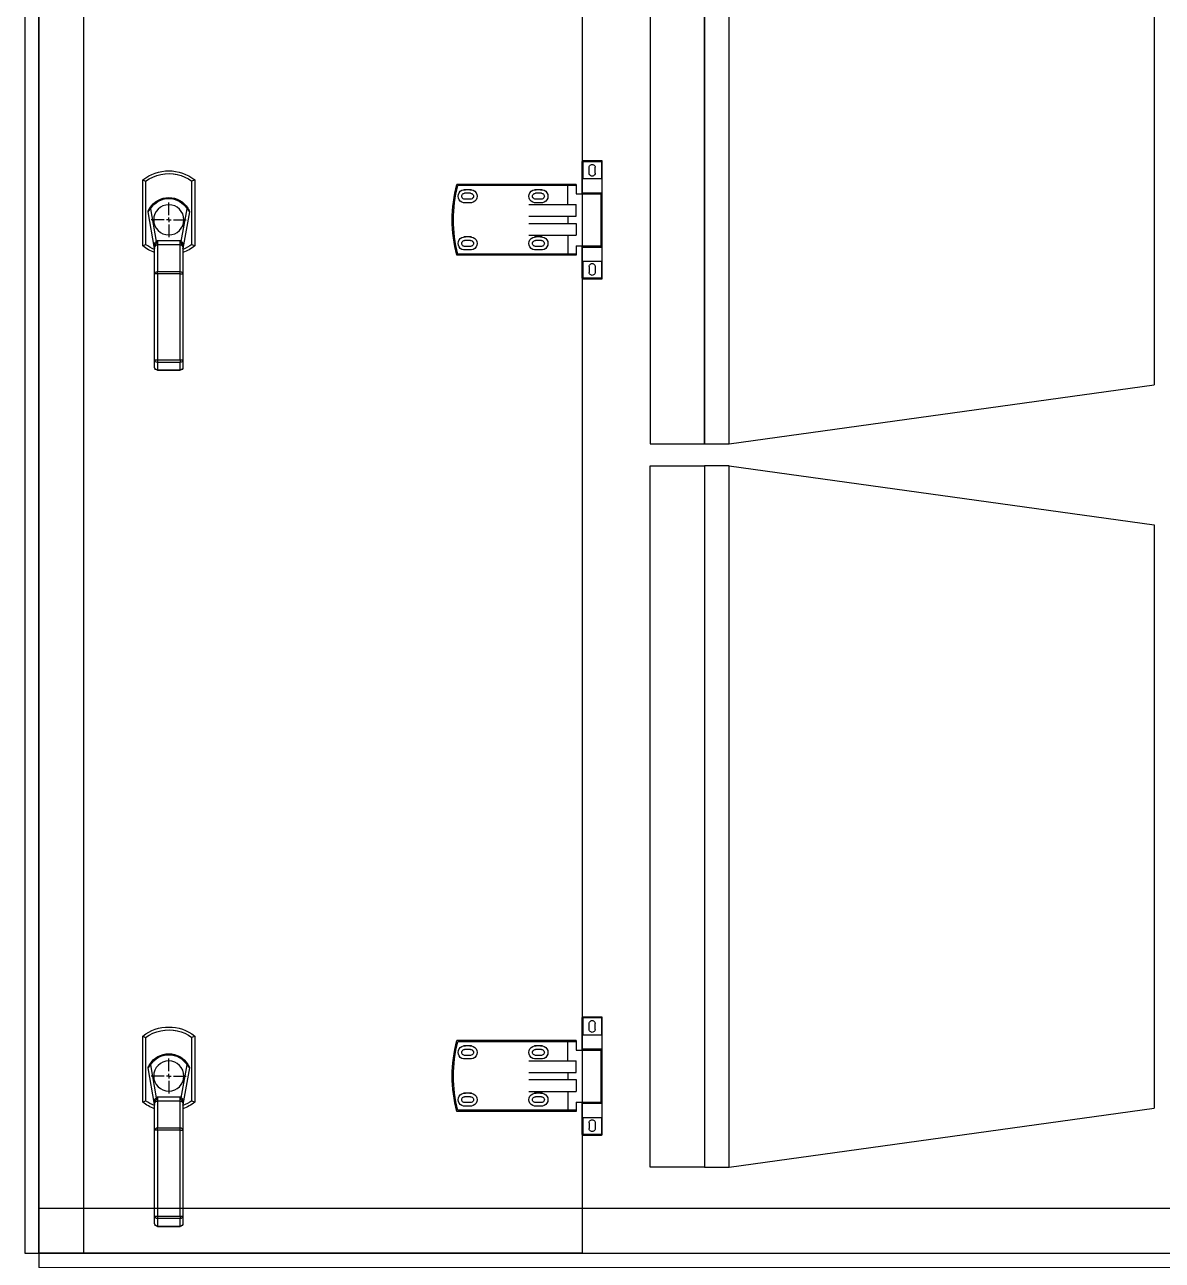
# Model space of a CAD drawing. Header units: millimetres. Extents: x -8864 to 19363, y -6016 to 13777.
# Drawn here: x 0 to 963, y 6 to 1052 of the extents above; entities that cross this region are included whole.
import ezdxf

# ---------------------------------------------------------------- set-up
doc = ezdxf.new("R2010")
doc.units = ezdxf.units.MM
for name, color, linetype in [('Dim', 1, 'Continuous'), ('McDoor', 7, 'Continuous'), ('McFrame', 7, 'Continuous'), ('McLei', 1, 'Continuous'), ('MQFilter1', 7, 'Continuous')]:
    doc.layers.add(name, color=color, linetype=linetype)

# ---------------------------------------------------------------- blocks, each defined once
blk = doc.blocks.new('MXE-B End G-Door_3_1750')
at = {"color": 7, "linetype": 'Continuous'}
for p, q in [((0, 1750), (0, 0)), ((460, 0), (460, 1750)), ((0, 0), (460, 0))]:
    blk.add_line(p, q, dxfattribs=at)
at = {"color": 7, "linetype": 'Continuous', "lineweight": 25, "extrusion": (-1.22461e-16, 0, -1)}
for p, q in [((-17, 825.5), (-17, 924.5)), ((-16.5, 924.5), (-17, 924.5)), ((-16.5, 925), (-0.5, 925)), ((-16.5, 924.5), (-16.5, 925)), ((-0.5, 924.5), (-16.5, 924.5)), ((-16.5, 924.5), (-16.5, 910)), ((-16.5, 898), (-16.5, 852)), ((-16.5, 840), (-16.5, 825.5)), ((-17, 825.5), (-16.5, 825.5)), ((-16.5, 825.5), (-0.5, 825.5)), ((-16.5, 825), (-16.5, 825.5)), ((-0.5, 825), (-16.5, 825)), ((-17, 100.5), (-17, 199.5)), ((-16.5, 199.5), (-17, 199.5)), ((-16.5, 200), (-0.5, 200)), ((-16.5, 199.5), (-16.5, 200)), ((-0.5, 199.5), (-16.5, 199.5)), ((-16.5, 199.5), (-16.5, 185)), ((-16.5, 173), (-16.5, 127)), ((-16.5, 115), (-16.5, 100.5)), ((-17, 100.5), (-16.5, 100.5)), ((-16.5, 100.5), (-0.5, 100.5)), ((-16.5, 100), (-16.5, 100.5)), ((-0.5, 100), (-16.5, 100))]:
    blk.add_line(p, q, dxfattribs=at)
at = {"color": 7, "linetype": 'Continuous', "lineweight": 25, "extrusion": (1.22461e-16, 0, -1)}
for p, q in [((-0.5, 924.5), (-0.5, 925)), ((-0.5, 924.5), (0, 924.5)), ((-0.5, 924.5), (-0.5, 910)), ((0, 897), (0, 924.5)), ((-0.5, 898), (-0.5, 897)), ((-0.5, 853), (-0.5, 852)), ((0, 825.5), (0, 853)), ((-0.5, 840), (-0.5, 825.5)), ((-0.5, 825), (-0.5, 825.5)), ((0, 825.5), (-0.5, 825.5)), ((-0.5, 199.5), (-0.5, 200)), ((-0.5, 199.5), (0, 199.5)), ((-0.5, 199.5), (-0.5, 185)), ((0, 172), (0, 199.5)), ((-0.5, 173), (-0.5, 172)), ((-0.5, 128), (-0.5, 127)), ((0, 100.5), (0, 128)), ((-0.5, 115), (-0.5, 100.5)), ((-0.5, 100), (-0.5, 100.5)), ((0, 100.5), (-0.5, 100.5))]:
    blk.add_line(p, q, dxfattribs=at)
for p, q in [((-11, 914.5), (-11, 919.5)), ((-6, 914.5), (-6, 919.5)), ((0, 910), (-17, 910)), ((5, 905), (5, 897)), ((5, 905), (106, 905)), ((5, 904), (105.3, 904)), ((12, 888), (12, 905)), ((33.8, 900.5), (40.2, 900.5)), ((93.8, 900.5), (100.2, 900.5)), ((328, 908.9), (328, 852.9)), ((330.4, 854.1), (330.4, 907.7)), ((369.6, 907.7), (369.6, 854.1)), ((372, 852.9), (372, 908.9)), ((0, 898), (-17, 898)), ((-16, 853), (-16, 897)), ((5, 897), (-16, 897)), ((33.8, 889.5), (40.2, 889.5)), ((34.5, 897.5), (39.5, 897.5)), ((34.5, 892.5), (39.5, 892.5)), ((93.8, 889.5), (100.2, 889.5)), ((94.5, 897.5), (99.5, 897.5)), ((94.5, 892.5), (99.5, 892.5)), ((5, 878), (5, 888)), ((45, 888), (5, 888)), ((332.5, 881.9), (338, 850.8)), ((339.4, 856.7), (334.5, 884.4)), ((365.5, 884.4), (360.6, 856.7)), ((362, 850.8), (367.5, 881.9)), ((45, 878), (5, 878)), ((5, 872), (5, 862)), ((45, 872), (5, 872)), ((12, 878), (12, 872)), ((45, 862), (5, 862)), ((12, 862), (12, 845)), ((33.8, 860.5), (40.2, 860.5)), ((93.8, 860.5), (100.2, 860.5)), ((0, 852), (-17, 852)), ((5, 853), (-16, 853)), ((5, 853), (5, 845)), ((33.8, 849.5), (40.2, 849.5)), ((34.5, 857.5), (39.5, 857.5)), ((34.5, 852.5), (39.5, 852.5)), ((93.8, 849.5), (100.2, 849.5)), ((94.5, 857.5), (99.5, 857.5)), ((94.5, 852.5), (99.5, 852.5)), ((338, 852.6), (338, 851.9)), ((338, 851.9), (338, 829.3)), ((359.6, 857.4), (340.4, 857.4)), ((340.4, 853.7), (340.4, 857.4)), ((340.4, 853.7), (359.6, 853.7)), ((340.4, 831.2), (340.4, 853.7)), ((359.6, 857.4), (359.6, 853.7)), ((359.6, 853.7), (359.6, 831.2)), ((362, 850.8), (362.2, 853)), ((362, 851.9), (362, 852.6)), ((362, 829.3), (362, 851.9)), ((0, 840), (-17, 840)), ((5, 846), (105.3, 846)), ((5, 845), (106, 845)), ((-11, 835.5), (-11, 830.5)), ((-6, 835.5), (-6, 830.5)), ((338, 829.3), (338, 756.5)), ((340.4, 829.3), (338, 829.3)), ((359.6, 831.2), (340.4, 831.2)), ((340.4, 829.3), (340.4, 831.2)), ((340.4, 756.5), (340.4, 829.3)), ((340.4, 829.3), (359.6, 829.3)), ((359.6, 829.3), (359.6, 831.2)), ((359.6, 829.3), (359.6, 756.5)), ((359.6, 829.3), (362, 829.3)), ((362, 756.5), (362, 829.3)), ((340.4, 756.5), (338, 756.5)), ((338, 756.5), (338, 750.1)), ((359.6, 756.5), (340.4, 756.5)), ((340.4, 756.5), (340.4, 754.3)), ((340.4, 754.3), (359.6, 754.3)), ((340.4, 747.9), (340.4, 754.3)), ((362, 756.5), (359.6, 756.5)), ((359.6, 756.5), (359.6, 754.3)), ((359.6, 754.3), (359.6, 747.9)), ((362, 750.1), (362, 756.5)), ((359.6, 747.9), (340.4, 747.9)), ((340.4, 747.9), (340.4, 747.7)), ((359.6, 747.7), (340.4, 747.7)), ((359.6, 747.9), (359.6, 747.7)), ((-11, 189.5), (-11, 194.5)), ((-6, 189.5), (-6, 194.5)), ((0, 185), (-17, 185)), ((5, 180), (5, 172)), ((5, 180), (106, 180)), ((5, 179), (105.3, 179)), ((12, 163), (12, 180)), ((328, 183.9), (328, 127.9)), ((330.4, 129.1), (330.4, 182.7)), ((369.6, 182.7), (369.6, 129.1)), ((372, 127.9), (372, 183.9)), ((0, 173), (-17, 173)), ((-16, 128), (-16, 172)), ((5, 172), (-16, 172)), ((33.8, 175.5), (40.2, 175.5)), ((34.5, 172.5), (39.5, 172.5)), ((34.5, 167.5), (39.5, 167.5)), ((93.8, 175.5), (100.2, 175.5)), ((94.5, 172.5), (99.5, 172.5)), ((94.5, 167.5), (99.5, 167.5)), ((5, 153), (5, 163)), ((45, 163), (5, 163)), ((33.8, 164.5), (40.2, 164.5)), ((93.8, 164.5), (100.2, 164.5)), ((339.4, 131.7), (334.5, 159.4)), ((365.5, 159.4), (360.6, 131.7)), ((45, 153), (5, 153)), ((5, 147), (5, 137)), ((45, 147), (5, 147)), ((12, 153), (12, 147)), ((332.5, 156.9), (338, 125.8)), ((362, 125.8), (367.5, 156.9)), ((45, 137), (5, 137)), ((12, 137), (12, 120)), ((0, 127), (-17, 127)), ((5, 128), (-16, 128)), ((5, 128), (5, 120)), ((33.8, 135.5), (40.2, 135.5)), ((34.5, 132.5), (39.5, 132.5)), ((34.5, 127.5), (39.5, 127.5)), ((93.8, 135.5), (100.2, 135.5)), ((94.5, 132.5), (99.5, 132.5)), ((94.5, 127.5), (99.5, 127.5)), ((338, 127.6), (338, 126.9)), ((338, 126.9), (338, 104.3)), ((359.6, 132.4), (340.4, 132.4)), ((340.4, 128.7), (340.4, 132.4)), ((340.4, 128.7), (359.6, 128.7)), ((340.4, 106.2), (340.4, 128.7)), ((359.6, 132.4), (359.6, 128.7)), ((359.6, 128.7), (359.6, 106.2)), ((362, 125.8), (362.2, 128)), ((362, 126.9), (362, 127.6)), ((362, 104.3), (362, 126.9)), ((5, 121), (105.3, 121)), ((5, 120), (106, 120)), ((33.8, 124.5), (40.2, 124.5)), ((93.8, 124.5), (100.2, 124.5)), ((0, 115), (-17, 115)), ((-11, 110.5), (-11, 105.5)), ((-6, 110.5), (-6, 105.5)), ((359.6, 106.2), (340.4, 106.2)), ((340.4, 104.3), (340.4, 106.2)), ((359.6, 104.3), (359.6, 106.2)), ((338, 104.3), (338, 31.5)), ((340.4, 104.3), (338, 104.3)), ((340.4, 104.3), (359.6, 104.3)), ((340.4, 31.5), (340.4, 104.3)), ((359.6, 104.3), (359.6, 31.5)), ((359.6, 104.3), (362, 104.3)), ((362, 31.5), (362, 104.3)), ((340.4, 31.5), (338, 31.5)), ((338, 31.5), (338, 25.1)), ((359.6, 31.5), (340.4, 31.5)), ((340.4, 31.5), (340.4, 29.3)), ((362, 31.5), (359.6, 31.5)), ((359.6, 31.5), (359.6, 29.3)), ((362, 25.1), (362, 31.5)), ((340.4, 29.3), (359.6, 29.3)), ((340.4, 22.9), (340.4, 29.3)), ((359.6, 22.9), (340.4, 22.9)), ((340.4, 22.9), (340.4, 22.7)), ((359.6, 22.7), (340.4, 22.7)), ((359.6, 29.3), (359.6, 22.9)), ((359.6, 22.9), (359.6, 22.7))]:
    blk.add_line(p, q)
for points in [[(333.8, 884.8), (333.8, 884.8), (333.8, 884.8), (333.9, 884.7), (334, 884.7), (334.1, 884.6), (334.2, 884.6), (334.3, 884.5), (334.5, 884.4)], [(366.2, 884.8), (366.2, 884.8), (366.2, 884.8), (366.1, 884.7), (366, 884.7), (365.9, 884.6), (365.8, 884.6), (365.7, 884.5), (365.5, 884.4)], [(337.8, 853), (337.9, 852), (337.9, 851.4), (338, 850.9), (338, 850.8)], [(339.4, 856.7), (339.4, 856.6), (339.5, 856.5), (339.6, 856.4), (339.6, 856.3), (339.7, 856.2), (339.8, 856.1), (339.8, 856.1), (339.9, 856)], [(360.1, 856), (360.2, 856.1), (360.2, 856.1), (360.3, 856.2), (360.4, 856.3), (360.4, 856.4), (360.5, 856.5), (360.6, 856.6), (360.6, 856.7)], [(333.8, 159.8), (333.8, 159.8), (333.8, 159.8), (333.9, 159.7), (334, 159.7), (334.1, 159.6), (334.2, 159.6), (334.3, 159.5), (334.5, 159.4)], [(366.2, 159.8), (366.2, 159.8), (366.2, 159.8), (366.1, 159.7), (366, 159.7), (365.9, 159.6), (365.8, 159.6), (365.7, 159.5), (365.5, 159.4)], [(337.8, 128), (337.9, 127), (337.9, 126.4), (338, 125.9), (338, 125.8)], [(339.4, 131.7), (339.4, 131.6), (339.5, 131.5), (339.6, 131.4), (339.6, 131.3), (339.7, 131.2), (339.8, 131.1), (339.8, 131.1), (339.9, 131)], [(360.1, 131), (360.2, 131.1), (360.2, 131.1), (360.3, 131.2), (360.4, 131.3), (360.4, 131.4), (360.5, 131.5), (360.6, 131.6), (360.6, 131.7)]]:
    blk.add_lwpolyline(points)
for centre in [(350, 875), (350, 150)]:
    blk.add_circle(centre, 12.8)
at = {"color": 7, "linetype": 'Continuous', "lineweight": 25, "extrusion": (-1.22461e-16, 0, -1)}
for centre, start, end in [((16.5, 924.5), 0, 90), ((16.5, 825.5), 270, 0), ((16.5, 199.5), 0, 90), ((16.5, 100.5), 270, 0)]:
    blk.add_arc(centre, 0.5, start, end, dxfattribs=at)
for centre, radius, start, end in [((-8.5, 919.5), 2.5, 359.9853, 179.9927), ((-8.5, 914.5), 2.5, 179.9853, 0), ((350, 880.9), 35.6, 51.8428, 128.1572), ((350, 880.9), 33.2, 78.3893, 126.1713), ((350, 880.9), 33.2, 53.8287, 102.95), ((34.5, 895), 5.54, 82.9573, 277.0427), ((39.5, 895), 5.54, 262.9573, 97.0427), ((94.5, 895), 5.54, 82.9573, 277.0427), ((99.5, 895), 5.54, 262.9573, 97.0427), ((-5.5, 875), 114.5, 345.3286, 14.6714), ((-4.5, 875), 114.5, 344.8107, 15.1893), ((-17.8, 896.7), 1.78, 8.2743, 44.8557), ((0.8, 896.7), 1.78, 135.1443, 171.7257), ((34.5, 895), 2.5, 89.9853, 270), ((39.5, 895), 2.5, 269.9853, 89.9927), ((94.5, 895), 2.5, 89.9853, 270), ((99.5, 895), 2.5, 269.9853, 89.9927), ((350, 875), 18.9, 31.1991, 148.8009), ((350, 875), 18.1, 31.1991, 148.8009), ((333.3, 882), 0.8, 157.2035, 190), ((366.7, 882), 0.8, 350, 22.7965), ((34.5, 855), 5.54, 82.9573, 277.0427), ((39.5, 855), 5.54, 262.9573, 97.0427), ((94.5, 855), 5.54, 82.9573, 277.0427), ((99.5, 855), 5.54, 262.9573, 97.0427), ((-17.8, 853.3), 1.78, 315.1443, 351.7257), ((0.8, 853.3), 1.78, 188.2743, 224.8557), ((34.5, 855), 2.5, 90, 270.0147), ((39.5, 855), 2.5, 270.0073, 90.0147), ((94.5, 855), 2.5, 90, 270.0147), ((99.5, 855), 2.5, 270.0073, 90.0147), ((350, 880.9), 35.6, 231.8428, 250.3062), ((350, 880.9), 33.2, 233.8287, 248.817), ((337.5, 852.5), 0.518, 4.6656, 55.412), ((340.2, 851.6), 2.18, 83.4591, 171.4483), ((335.6, 850.4), 2.4, 0, 10), ((359.8, 851.6), 2.18, 8.5517, 96.5409), ((350, 880.9), 33.2, 291.183, 306.1713), ((362.5, 852.5), 0.518, 124.5882, 175.3345), ((350, 880.9), 35.6, 289.6938, 308.1572), ((364.4, 850.4), 2.4, 170, 180), ((-8.5, 835.5), 2.5, 360, 180.0147), ((-8.5, 830.5), 2.5, 180.0073, 0.0147), ((340.2, 829), 2.18, 83.4591, 171.4483), ((359.8, 829), 2.18, 8.5518, 96.5408), ((340.3, 756.6), 2.31, 182.5367, 272.3301), ((359.7, 756.6), 2.31, 267.67, 357.4633), ((340.4, 750.1), 2.4, 180, 270), ((340.3, 750.2), 2.31, 182.5367, 272.3301), ((359.6, 750.1), 2.4, 270, 0), ((359.7, 750.2), 2.31, 267.67, 357.4633), ((-8.5, 194.5), 2.5, 359.9853, 179.9927), ((-8.5, 189.5), 2.5, 179.9853, 0), ((350, 155.9), 35.6, 51.8428, 128.1572), ((350, 155.9), 33.2, 78.3893, 126.1713), ((350, 155.9), 33.2, 53.8287, 102.95), ((-5.5, 150), 114.5, 345.3286, 14.6714), ((-4.5, 150), 114.5, 344.8107, 15.1893), ((-17.8, 171.7), 1.78, 8.2743, 44.8557), ((0.8, 171.7), 1.78, 135.1443, 171.7257), ((34.5, 170), 5.54, 82.9573, 277.0427), ((34.5, 170), 2.5, 89.9853, 270), ((39.5, 170), 5.54, 262.9573, 97.0427), ((39.5, 170), 2.5, 269.9853, 89.9927), ((94.5, 170), 5.54, 82.9573, 277.0427), ((94.5, 170), 2.5, 89.9853, 270), ((99.5, 170), 5.54, 262.9573, 97.0427), ((99.5, 170), 2.5, 269.9853, 89.9927), ((350, 150), 18.9, 31.1991, 148.8009), ((350, 150), 18.1, 31.1991, 148.8009), ((333.3, 157), 0.8, 157.2035, 190), ((366.7, 157), 0.8, 350, 22.7965), ((-17.8, 128.3), 1.78, 315.1443, 351.7257), ((0.8, 128.3), 1.78, 188.2743, 224.8557), ((34.5, 130), 5.54, 82.9573, 277.0427), ((34.5, 130), 2.5, 90, 270.0147), ((39.5, 130), 5.54, 262.9573, 97.0427), ((39.5, 130), 2.5, 270.0073, 90.0147), ((94.5, 130), 5.54, 82.9573, 277.0427), ((94.5, 130), 2.5, 90, 270.0147), ((99.5, 130), 5.54, 262.9573, 97.0427), ((99.5, 130), 2.5, 270.0073, 90.0147), ((350, 155.9), 35.6, 231.8428, 250.3062), ((350, 155.9), 33.2, 233.8287, 248.817), ((337.5, 127.5), 0.518, 4.6656, 55.412), ((340.2, 126.6), 2.18, 83.4591, 171.4483), ((335.6, 125.4), 2.4, 0, 10), ((359.8, 126.6), 2.18, 8.5517, 96.5409), ((350, 155.9), 33.2, 291.183, 306.1713), ((362.5, 127.5), 0.518, 124.5882, 175.3345), ((350, 155.9), 35.6, 289.6938, 308.1572), ((364.4, 125.4), 2.4, 170, 180), ((-8.5, 110.5), 2.5, 360, 180.0147), ((-8.5, 105.5), 2.5, 180.0073, 0.0147), ((340.2, 104), 2.18, 83.4591, 171.4483), ((359.8, 104), 2.18, 8.5518, 96.5408), ((340.3, 31.6), 2.31, 182.5367, 272.3301), ((359.7, 31.6), 2.31, 267.67, 357.4633), ((340.4, 25.1), 2.4, 180, 270), ((340.3, 25.2), 2.31, 182.5367, 272.3301), ((359.6, 25.1), 2.4, 270, 0), ((359.7, 25.2), 2.31, 267.67, 357.4633)]:
    blk.add_arc(centre, radius, start, end)
at = {"color": 7, "linetype": 'Continuous', "lineweight": 25, "extrusion": (1.22461e-16, 0, -1)}
for centre, start, end in [((0.5, 924.5), 90, 180), ((0.5, 825.5), 180, 270), ((0.5, 199.5), 90, 180), ((0.5, 100.5), 180, 270)]:
    blk.add_arc(centre, 0.5, start, end, dxfattribs=at)
for points in [[(328, 908.9), (328.8, 908.5), (329.6, 908.1), (330.4, 907.7)], [(372, 908.9), (371.2, 908.5), (370.4, 908.1), (369.6, 907.7)], [(330.4, 854.1), (329.6, 853.7), (328.8, 853.3), (328, 852.9)], [(339.9, 856), (340.1, 856.4), (340.2, 856.9), (340.4, 857.4)], [(360.1, 856), (359.9, 856.4), (359.8, 856.9), (359.6, 857.4)], [(372, 852.9), (371.2, 853.3), (370.4, 853.7), (369.6, 854.1)], [(328, 183.9), (328.8, 183.5), (329.6, 183.1), (330.4, 182.7)], [(372, 183.9), (371.2, 183.5), (370.4, 183.1), (369.6, 182.7)], [(330.4, 129.1), (329.6, 128.7), (328.8, 128.3), (328, 127.9)], [(339.9, 131), (340.1, 131.4), (340.2, 131.9), (340.4, 132.4)], [(360.1, 131), (359.9, 131.4), (359.8, 131.9), (359.6, 132.4)], [(372, 127.9), (371.2, 128.3), (370.4, 128.7), (369.6, 129.1)]]:
    blk.add_open_spline(points, degree=3)
for points, knots in [([(333.8, 884.8), (333.6, 884.6), (333.5, 884.3), (333.2, 883.8), (333.1, 883.6), (332.9, 883.1), (332.8, 882.9), (332.6, 882.6), (332.6, 882.5), (332.6, 882.4), (332.6, 882.4), (332.5, 882.3), (332.5, 882.3), (332.5, 882.3)], [0, 0, 0, 0, 0.25, 0.25, 0.5, 0.5, 0.75, 0.75, 0.875, 0.875, 0.9375, 0.9375, 1, 1, 1, 1]), ([(332.5, 881.9), (332.5, 881.9), (332.5, 881.9), (332.6, 882), (332.6, 882.1), (332.7, 882.3), (332.8, 882.4), (333, 882.6), (333, 882.7), (333.2, 882.9), (333.3, 883.1), (333.5, 883.3), (333.7, 883.5), (334, 883.9), (334.2, 884.1), (334.5, 884.4)], [0, 0, 0, 0, 0.125, 0.125, 0.25, 0.25, 0.375, 0.375, 0.5, 0.5, 0.625, 0.625, 0.75, 0.75, 1, 1, 1, 1]), ([(365.5, 884.4), (365.8, 884.1), (366, 883.9), (366.4, 883.5), (366.5, 883.3), (366.7, 883.1), (366.8, 882.9), (367, 882.7), (367, 882.6), (367.2, 882.4), (367.3, 882.3), (367.4, 882.1), (367.4, 882), (367.5, 881.9), (367.5, 881.9), (367.5, 881.9)], [0, 0, 0, 0, 0.25, 0.25, 0.375, 0.375, 0.5, 0.5, 0.625, 0.625, 0.75, 0.75, 0.875, 0.875, 1, 1, 1, 1]), ([(367.5, 882.3), (367.5, 882.3), (367.5, 882.3), (367.4, 882.4), (367.4, 882.4), (367.4, 882.5), (367.4, 882.6), (367.3, 882.8), (367.2, 882.9), (367.1, 883.1), (367.1, 883.2), (366.9, 883.6), (366.8, 883.8), (366.5, 884.3), (366.4, 884.6), (366.2, 884.8)], [0, 0, 0, 0, 0.0625, 0.0625, 0.125, 0.125, 0.25, 0.25, 0.375, 0.375, 0.5, 0.5, 0.75, 0.75, 1, 1, 1, 1]), ([(339.4, 856.7), (339.3, 856.5), (339.1, 856.4), (338.8, 856.1), (338.7, 856), (338.5, 855.7), (338.4, 855.6), (338.2, 855.3), (338.1, 855.2), (337.9, 854.7), (337.8, 854.4), (337.7, 853.7), (337.7, 853.3), (337.8, 853)], [0, 0, 0, 0, 0.125, 0.125, 0.25, 0.25, 0.375, 0.375, 0.5, 0.5, 0.75, 0.75, 1, 1, 1, 1]), ([(338, 852.6), (338, 852.7), (338, 852.9), (338.1, 853.2), (338.1, 853.4), (338.2, 853.7), (338.3, 853.8), (338.5, 854.1), (338.6, 854.2), (338.8, 854.4), (338.9, 854.5), (339.2, 854.8), (339.3, 854.9), (339.5, 855.2), (339.6, 855.4), (339.8, 855.7), (339.8, 855.8), (339.9, 856)], [0, 0, 0, 0, 0.125, 0.125, 0.25, 0.25, 0.375, 0.375, 0.5, 0.5, 0.625, 0.625, 0.75, 0.75, 0.875, 0.875, 1, 1, 1, 1]), ([(339.4, 856.7), (339.5, 856.8), (339.7, 856.9), (339.9, 857), (340, 857.2), (340.2, 857.3), (340.4, 857.4), (340.4, 857.4), (340.4, 857.4), (340.4, 857.4)], [0, 0, 0, 0, 0.000785588, 0.000785588, 0.000785588, 0.001571314, 0.001571314, 0.001571314, 0.001586806, 0.001586806, 0.001586806, 0.001586806]), ([(360.6, 856.7), (360.5, 856.8), (360.3, 856.9), (360.1, 857), (360, 857.2), (359.8, 857.3), (359.6, 857.4), (359.6, 857.4), (359.6, 857.4), (359.6, 857.4)], [0, 0, 0, 0, 0.000785588, 0.000785588, 0.000785588, 0.001571314, 0.001571314, 0.001571314, 0.001586806, 0.001586806, 0.001586806, 0.001586806]), ([(360.1, 856), (360.2, 855.8), (360.2, 855.7), (360.4, 855.4), (360.5, 855.2), (360.7, 854.9), (360.8, 854.8), (361.1, 854.5), (361.2, 854.4), (361.4, 854.2), (361.5, 854.1), (361.7, 853.8), (361.8, 853.7), (361.9, 853.4), (361.9, 853.2), (362, 852.9), (362, 852.7), (362, 852.6)], [0, 0, 0, 0, 0.125, 0.125, 0.25, 0.25, 0.375, 0.375, 0.5, 0.5, 0.625, 0.625, 0.75, 0.75, 0.875, 0.875, 1, 1, 1, 1]), ([(362.2, 853), (362.3, 853.3), (362.3, 853.7), (362.2, 854.2), (362.2, 854.4), (362.1, 854.7), (362.1, 854.9), (361.9, 855.2), (361.8, 855.3), (361.6, 855.6), (361.5, 855.7), (361.3, 856), (361.2, 856.1), (360.9, 856.4), (360.7, 856.5), (360.6, 856.7)], [0, 0, 0, 0, 0.25, 0.25, 0.375, 0.375, 0.5, 0.5, 0.625, 0.625, 0.75, 0.75, 0.875, 0.875, 1, 1, 1, 1]), ([(333.8, 159.8), (333.6, 159.6), (333.5, 159.3), (333.2, 158.8), (333.1, 158.6), (332.9, 158.1), (332.8, 157.9), (332.6, 157.6), (332.6, 157.5), (332.6, 157.4), (332.6, 157.4), (332.5, 157.3), (332.5, 157.3), (332.5, 157.3)], [0, 0, 0, 0, 0.25, 0.25, 0.5, 0.5, 0.75, 0.75, 0.875, 0.875, 0.9375, 0.9375, 1, 1, 1, 1]), ([(332.5, 156.9), (332.5, 156.9), (332.5, 156.9), (332.6, 157), (332.6, 157.1), (332.7, 157.3), (332.8, 157.4), (333, 157.6), (333, 157.7), (333.2, 157.9), (333.3, 158.1), (333.5, 158.3), (333.7, 158.5), (334, 158.9), (334.2, 159.1), (334.5, 159.4)], [0, 0, 0, 0, 0.125, 0.125, 0.25, 0.25, 0.375, 0.375, 0.5, 0.5, 0.625, 0.625, 0.75, 0.75, 1, 1, 1, 1]), ([(365.5, 159.4), (365.8, 159.1), (366, 158.9), (366.4, 158.5), (366.5, 158.3), (366.7, 158.1), (366.8, 157.9), (367, 157.7), (367, 157.6), (367.2, 157.4), (367.3, 157.3), (367.4, 157.1), (367.4, 157), (367.5, 156.9), (367.5, 156.9), (367.5, 156.9)], [0, 0, 0, 0, 0.25, 0.25, 0.375, 0.375, 0.5, 0.5, 0.625, 0.625, 0.75, 0.75, 0.875, 0.875, 1, 1, 1, 1]), ([(367.5, 157.3), (367.5, 157.3), (367.5, 157.3), (367.4, 157.4), (367.4, 157.4), (367.4, 157.5), (367.4, 157.6), (367.3, 157.8), (367.2, 157.9), (367.1, 158.1), (367.1, 158.2), (366.9, 158.6), (366.8, 158.8), (366.5, 159.3), (366.4, 159.6), (366.2, 159.8)], [0, 0, 0, 0, 0.0625, 0.0625, 0.125, 0.125, 0.25, 0.25, 0.375, 0.375, 0.5, 0.5, 0.75, 0.75, 1, 1, 1, 1]), ([(339.4, 131.7), (339.3, 131.5), (339.1, 131.4), (338.8, 131.1), (338.7, 131), (338.5, 130.7), (338.4, 130.6), (338.2, 130.3), (338.1, 130.2), (337.9, 129.7), (337.8, 129.4), (337.7, 128.7), (337.7, 128.3), (337.8, 128)], [0, 0, 0, 0, 0.125, 0.125, 0.25, 0.25, 0.375, 0.375, 0.5, 0.5, 0.75, 0.75, 1, 1, 1, 1]), ([(338, 127.6), (338, 127.7), (338, 127.9), (338.1, 128.2), (338.1, 128.4), (338.2, 128.7), (338.3, 128.8), (338.5, 129.1), (338.6, 129.2), (338.8, 129.4), (338.9, 129.5), (339.2, 129.8), (339.3, 129.9), (339.5, 130.2), (339.6, 130.4), (339.8, 130.7), (339.8, 130.8), (339.9, 131)], [0, 0, 0, 0, 0.125, 0.125, 0.25, 0.25, 0.375, 0.375, 0.5, 0.5, 0.625, 0.625, 0.75, 0.75, 0.875, 0.875, 1, 1, 1, 1]), ([(339.4, 131.7), (339.5, 131.8), (339.7, 131.9), (339.9, 132), (340, 132.2), (340.2, 132.3), (340.4, 132.4), (340.4, 132.4), (340.4, 132.4), (340.4, 132.4)], [0, 0, 0, 0, 0.000785588, 0.000785588, 0.000785588, 0.001571314, 0.001571314, 0.001571314, 0.001586806, 0.001586806, 0.001586806, 0.001586806]), ([(360.6, 131.7), (360.5, 131.8), (360.3, 131.9), (360.1, 132), (360, 132.2), (359.8, 132.3), (359.6, 132.4), (359.6, 132.4), (359.6, 132.4), (359.6, 132.4)], [0, 0, 0, 0, 0.000785588, 0.000785588, 0.000785588, 0.001571314, 0.001571314, 0.001571314, 0.001586806, 0.001586806, 0.001586806, 0.001586806]), ([(360.1, 131), (360.2, 130.8), (360.2, 130.7), (360.4, 130.4), (360.5, 130.2), (360.7, 129.9), (360.8, 129.8), (361.1, 129.5), (361.2, 129.4), (361.4, 129.2), (361.5, 129.1), (361.7, 128.8), (361.8, 128.7), (361.9, 128.4), (361.9, 128.2), (362, 127.9), (362, 127.7), (362, 127.6)], [0, 0, 0, 0, 0.125, 0.125, 0.25, 0.25, 0.375, 0.375, 0.5, 0.5, 0.625, 0.625, 0.75, 0.75, 0.875, 0.875, 1, 1, 1, 1]), ([(362.2, 128), (362.3, 128.3), (362.3, 128.7), (362.2, 129.2), (362.2, 129.4), (362.1, 129.7), (362.1, 129.9), (361.9, 130.2), (361.8, 130.3), (361.6, 130.6), (361.5, 130.7), (361.3, 131), (361.2, 131.1), (360.9, 131.4), (360.7, 131.5), (360.6, 131.7)], [0, 0, 0, 0, 0.25, 0.25, 0.375, 0.375, 0.5, 0.5, 0.625, 0.625, 0.75, 0.75, 0.875, 0.875, 1, 1, 1, 1])]:
    blk.add_open_spline(points, degree=3, knots=knots)
at = {"layer": 'Dim', "color": 0}
for p, q in [((350, 879), (350, 889.8)), ((346, 875), (335.2, 875)), ((350, 875), (348, 875)), ((350, 875), (350, 877)), ((350, 875), (352, 875)), ((350, 875), (350, 873)), ((350, 871), (350, 860.2)), ((354, 875), (364.8, 875)), ((350, 154), (350, 164.8)), ((346, 150), (335.2, 150)), ((350, 150), (348, 150)), ((350, 150), (350, 152)), ((350, 150), (352, 150)), ((350, 150), (350, 148)), ((354, 150), (364.8, 150)), ((350, 146), (350, 135.2))]:
    blk.add_line(p, q, dxfattribs=at)
blk = doc.blocks.new('Filter_FlatBag_26M-E_SC')
at = {"layer": 'Dim'}
for p, q in [((46, 1206.4), (46, 612.4)), ((67, 612.4), (67, 1206.4)), ((427, 1156.4), (427, 662.4)), ((67, 612.4), (427, 662.4)), ((46, 612.4), (67, 612.4)), ((67, 594), (46, 594)), ((46, 594), (46, 0)), ((67, 594), (427, 544)), ((67, 0), (67, 594)), ((427, 544), (427, 50)), ((67, 0), (427, 50)), ((46, 0), (67, 0))]:
    blk.add_line(p, q, dxfattribs=at)
at = {"layer": 'McLei', "elevation": 0}
for points in [[(46, 1206.4), (0, 1206.4), (0, 612.4), (46, 612.4)], [(46, 0), (0, 0), (0, 594), (46, 594)]]:
    blk.add_lwpolyline(points, close=True, dxfattribs=at)

msp = doc.modelspace()

# ---------------------------------------------------------------- linework, layer by layer
at = {"layer": 'McFrame', "color": 5}
for p, q in [((50, 12), (50, 3368)), ((12, 50), (2187, 50))]:
    msp.add_line(p, q, dxfattribs=at)
at = {"layer": 'McFrame'}
for points in [[(12, 0), (2187, 0), (2187, 3380), (12, 3380)], [(0, 12), (2187, 12), (2187, 3368), (0, 3368)]]:
    msp.add_lwpolyline(points, close=True, dxfattribs=at)

# ---------------------------------------------------------------- block references
at = {"layer": 'McDoor', "extrusion": (1.22461e-16, 0, -1)}
msp.add_blockref('MXE-B End G-Door_3_1750', (-472, 12), dxfattribs=at)
at = {"layer": 'MQFilter1'}
msp.add_blockref('Filter_FlatBag_26M-E_SC', (529.5, 84.8), dxfattribs=at)

doc.saveas('drawing.dxf')
